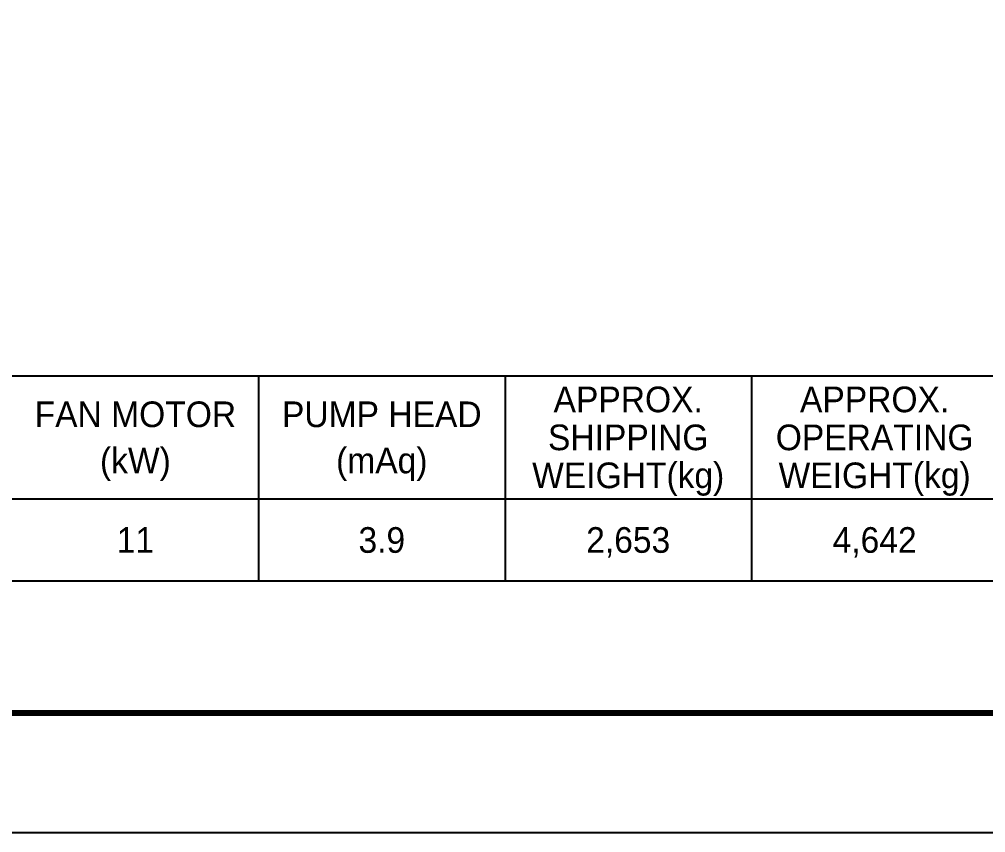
# Model space of a CAD drawing. Header units: millimetres. Extents: x 182790 to 221017, y 20795 to 41590.
# Drawn here: x 196272 to 201919, y 20795 to 25551 of the extents above; entities that cross this region are included whole.
import ezdxf
from ezdxf.enums import TextEntityAlignment as Align

# ---------------------------------------------------------------- set-up
doc = ezdxf.new("R2010")
doc.units = ezdxf.units.MM
doc.header["$LTSCALE"] = 30
doc.header["$MEASUREMENT"] = 0
doc.layers.get('DEFPOINTS').update_dxf_attribs({"color": 143, "linetype": 'CONTINUOUS'})
for name, color, linetype in [('냉각탑_box', 1, 'CONTINUOUS'), ('냉각탑_form', 1, 'CONTINUOUS'), ('냉각탑_text', 3, 'CONTINUOUS')]:
    doc.layers.add(name, color=color, linetype=linetype)
doc.styles.add('돋움', font='')
doc.styles.get('돋움').set_extended_font_data('Dotum')

# ---------------------------------------------------------------- blocks, each defined once
blk = doc.blocks.new('냉각탑form')
at = {"layer": 'DEFPOINTS'}
blk.add_lwpolyline([(0, 297.073), (420.103, 297.073), (420.103, 0), (0, 0)], close=True, dxfattribs=at)
at = {"layer": '냉각탑_form', "const_width": 0.5}
blk.add_lwpolyline([(10.002, 287.07), (10.002, 10.002), (410.1, 10.002), (410.1, 287.07)], close=True, dxfattribs=at)

msp = doc.modelspace()

# ---------------------------------------------------------------- linework, layer by layer
at = {"layer": '냉각탑_box'}
for p, q in [((197670.4, 23466.6), (197670.4, 22266.6)), ((199110.4, 23466.6), (199110.4, 22266.6)), ((200550.4, 23466.6), (200550.4, 22266.6)), ((193710.4, 22746.6), (206610.4, 22746.6))]:
    msp.add_line(p, q, dxfattribs=at)
msp.add_lwpolyline([(193710.4, 23466.6), (206610.4, 23466.6), (206610.4, 22266.6), (193710.4, 22266.6)], close=True, dxfattribs=at)

# ---------------------------------------------------------------- block references
at = {"layer": '냉각탑_form', "xscale": 70, "yscale": 70, "zscale": 70}
msp.add_blockref('냉각탑form', (191610.3, 20795.1), dxfattribs=at)

# ---------------------------------------------------------------- texts
at = {"layer": '냉각탑_text', "style": '돋움'}
for s, p in [('APPROX.', (199830.4, 23328.6)), ('APPROX.', (201270.4, 23328.6)), ('FAN MOTOR', (196950.4, 23241.6)), ('PUMP HEAD', (198390.4, 23241.6)), ('SHIPPING', (199830.4, 23106.6)), ('OPERATING', (201270.4, 23106.6)), ('(kW)', (196950.4, 22971.6)), ('(mAq)', (198390.4, 22971.6)), ('WEIGHT(kg)', (199830.4, 22884.6)), ('WEIGHT(kg)', (201270.4, 22884.6)), ('11', (196950.4, 22506.6)), ('3.9', (198390.4, 22506.6)), ('2,653', (199830.4, 22506.6)), ('4,642', (201270.4, 22506.6))]:
    msp.add_text(s, height=150, dxfattribs=at).set_placement(p, align=Align.MIDDLE_CENTER)

doc.saveas('drawing.dxf')
